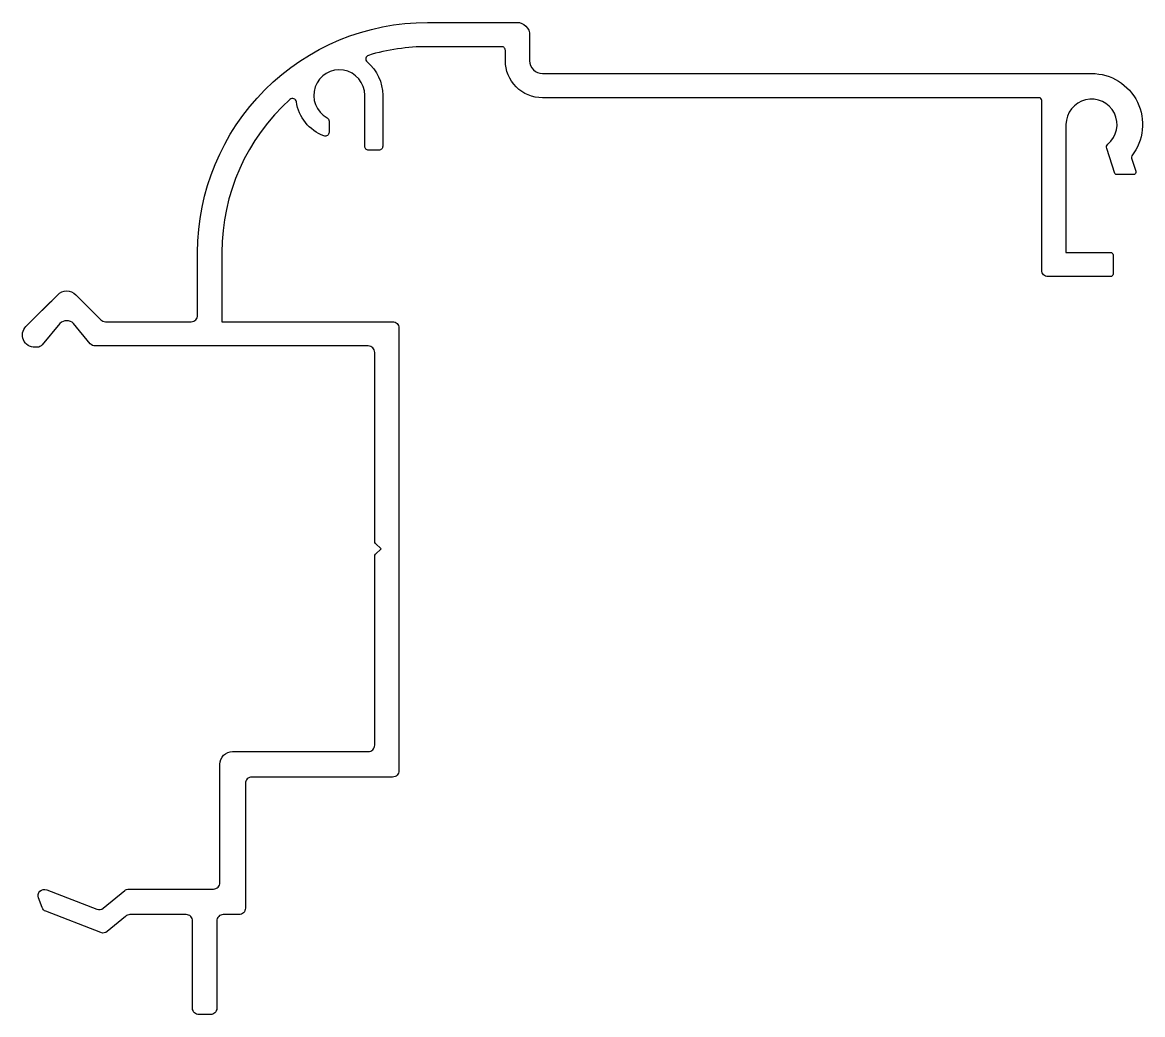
# Model space of a CAD drawing. Extents: x 231.6 to 319.3, y 165.2 to 242.9.
import ezdxf

# ---------------------------------------------------------------- set-up
doc = ezdxf.new("R2010")
doc.units = 0
doc.header["$LTSCALE"] = 15
doc.layers.get('0').update_dxf_attribs({"linetype": 'CONTINUOUS'})

msp = doc.modelspace()

# ---------------------------------------------------------------- linework, layer by layer
msp.add_lwpolyline([(261.109, 218.939), (261.109, 184.29, -0.414214), (260.609, 183.79), (249.585, 183.79, 0.414214), (249.085, 183.29), (249.085, 173.529, -0.414214), (248.585, 173.029), (247.344, 173.029, 0.414214), (246.844, 172.529), (246.844, 165.699, -0.414214), (246.344, 165.199), (245.444, 165.199, -0.414214), (244.944, 165.699), (244.944, 172.529, 0.414214), (244.444, 173.029), (240.043, 173.029, 0.198912), (239.689, 172.883), (238.256, 171.695, -0.271776), (237.757, 171.614), (233.451, 173.284, -0.211784), (233.165, 173.571), (232.875, 174.327, -0.650459), (233.522, 174.972), (237.459, 173.445, 0.271776), (237.958, 173.526), (239.633, 174.914, -0.174738), (239.952, 175.029), (246.585, 175.029, 0.414214), (247.085, 175.529), (247.085, 184.79, -0.414214), (248.085, 185.79), (258.709, 185.79, 0.414214), (259.209, 186.29), (259.209, 201.068, -0.198912), (259.283, 201.244), (259.703, 201.665), (259.283, 202.085, -0.198912), (259.209, 202.261), (259.209, 217.039, 0.414214), (258.709, 217.539), (237.314, 217.539, -0.223414), (236.929, 217.72), (235.621, 219.299, 0.414214), (234.56, 219.299), (233.17, 217.62, -0.223414), (232.785, 217.439), (232.606, 217.439, -0.679164), (231.899, 219.066, -0.001072), (234.384, 221.551), (231.899, 219.066), (234.384, 221.551), (231.899, 219.066), (234.384, 221.551, -0.414214), (235.798, 221.551), (237.763, 219.585, 0.198912), (238.117, 219.439), (244.844, 219.439, 0.414214), (245.344, 219.939), (245.344, 224.021), (245.344, 224.869), (245.344, 224.869, -0.414214), (263.344, 242.869), (270.344, 242.869, -0.414214), (271.344, 241.869), (271.344, 239.869, 0.414214), (272.344, 238.869), (315.344, 238.869, -0.623819), (318.503, 232.416, 0.248924), (318.471, 232.231), (318.804, 231.213, -0.509999), (318.614, 230.951), (317.341, 230.951, -0.241959), (317.179, 231.035), (316.533, 233.011, -0.306716), (316.626, 233.334, 1.571506), (313.344, 234.869), (313.344, 224.869), (316.828, 224.869, -0.414214), (317.028, 224.669), (317.028, 223.169, -0.414214), (316.828, 222.969), (311.944, 222.969, -0.414214), (311.444, 223.469), (311.444, 236.769, 0.414214), (311.244, 236.969), (272.344, 236.969, -0.414214), (269.444, 239.869), (269.444, 240.669, 0.414214), (269.144, 240.969), (263.439, 240.969), (263.344, 240.969, 0.072966), (258.719, 240.291, 0.597852), (258.613, 239.773, -0.222545), (259.836, 237.161), (259.836, 233.169, -0.414214), (259.536, 232.869), (258.736, 232.869, -0.414214), (258.436, 233.169), (258.436, 237.161, 1.757249), (255.48, 235.405, -0.274639), (255.636, 235.141), (255.636, 234.263, -0.52492), (255.23, 233.983, -0.271386), (253.073, 236.66, 0.597852), (252.576, 236.839, 0.212672), (247.244, 224.869), (247.244, 219.439), (260.609, 219.439, -0.414214)], format="xyb", close=True)

doc.saveas('drawing.dxf')
